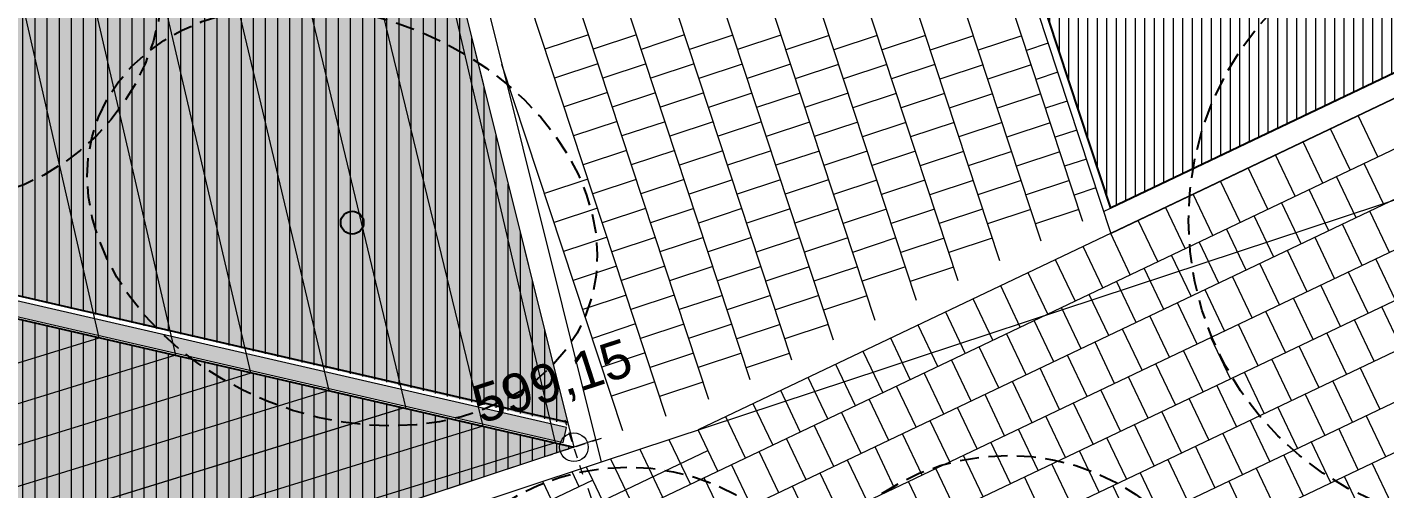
# Model space of a CAD drawing. Header units: metres. Extents: x 678805 to 1359287, y 2747329 to 5497370.
# Drawn here: x 679968.02 to 679985.86, y 2748688.2 to 2748694.26 of the extents above; entities that cross this region are included whole.
import ezdxf
from ezdxf.enums import TextEntityAlignment as Align

# ---------------------------------------------------------------- set-up
doc = ezdxf.new("R2010")
doc.units = ezdxf.units.M
doc.linetypes.add('XREF_MON_BUILDINGS$0$DASHEDX2', pattern=[1.5, 1, -0.5])
doc.linetypes.add('XREF_MON_SFT_TREES$0$HIDDEN', pattern=[0.375, 0.25, -0.125])
for name, color, linetype in [('00_XREF_MON_HSC_PAVEMENT', 7, 'Continuous'), ('00_XREF_TWQ_BUILDINGS', 7, 'Continuous'), ('00_XREF_TWQ_SFT_TREES', 7, 'Continuous'), ('XREF_MON_BUILDINGS$0$COTAUX', 7, 'Continuous'), ('XREF_MON_GENERAL_LAYOUT$0$02-L-Edge Line', 4, 'Continuous'), ('XREF_MON_GENERAL_LAYOUT$0$02-L-Edge Line Step -10cm', 6, 'Continuous'), ('XREF_MON_GENERAL_LAYOUT$0$02-L-Plan Change', 8, 'Continuous'), ('XREF_MON_SFT_TREES$0$SL_TREE_CANOPY', 251, 'XREF_MON_SFT_TREES$0$HIDDEN'), ('XREF_MON_SFT_TREES$0$SL_TREE_TRUNK', 251, 'Continuous')]:
    doc.layers.add(name, color=color, linetype=linetype)
for name, color, linetype, true_color in [('02-L-Waterfeatures 01', 7, 'Continuous', 0x4da6ff), ('XREF_MON_SFT_TREES$0$SL_TREE_ACACIA_ETBAICA', 7, 'Continuous', 0x405700), ('XREF_MON_SFT_TREES$0$SL_TREE_ACACIA_GERRARDII', 7, 'Continuous', 0x4c4c00), ('XREF_MON_SFT_TREES$0$SL_TREE_ALBIZIA_LEBBECK', 7, 'Continuous', 0xa3a300), ('XREF_MON_SFT_TREES$0$SL_TREE_PROSOPIS_CINERARIA', 7, 'Continuous', 0x5f7f00)]:
    doc.layers.add(name, color=color, linetype=linetype, true_color=true_color)
for name, color, linetype, lineweight in [('XREF_MON_BUILDINGS$0$02-L-02 Retaining walls_levels', 21, 'Continuous', 5), ('XREF_MON_GENERAL_LAYOUT$0$02-L-Level Curves 0.25-0.75m', 33, 'Continuous', 5), ('XREF_MON_GENERAL_LAYOUT$0$02-L-Level Curves 0.50m', 33, 'Continuous', 5), ('XREF_MON_GENERAL_LAYOUT$0$02-L-Level Curves 1m', 37, 'Continuous', 5), ('XREF_MON_GENERAL_LAYOUT$0$02-L-Material Change', 251, 'Continuous', 5), ('XREF_MON_HSC_FURNITURE$0$05-Railing', 8, 'Continuous', 13), ('XREF_MON_HSC_PAVEMENT$0$03-TR-Pavement_04_Dry Meadow_', 54, 'Continuous', 5)]:
    doc.layers.add(name, color=color, linetype=linetype, lineweight=lineweight)
for name, color, linetype, lineweight, true_color in [('XREF_MON_HSC_PAVEMENT$0$02-L-Joints-Paviment_07_Precast Concrete Blocks 60X40', 7, 'Continuous', 5, 0x999999), ('XREF_MON_HSC_PAVEMENT$0$03-TR-Pavement_02_Sealed Gravel', 7, 'Continuous', 5, 0x38321e), ('XREF_MON_HSC_PAVEMENT$0$03-TR-Pavement_04_Dry Meadow_2', 7, 'Continuous', 5, 0xe2c75d), ('XREF_MON_HSC_PAVEMENT$0$03-TR-Pavement_07_Precast Concrete Blocks 60X40', 7, 'Continuous', 5, 0x999999)]:
    doc.layers.add(name, color=color, linetype=linetype, lineweight=lineweight, true_color=true_color)
doc.layers.get('XREF_MON_SFT_TREES$0$SL_TREE_ACACIA_ETBAICA').off()
doc.layers.get('XREF_MON_SFT_TREES$0$SL_TREE_ACACIA_GERRARDII').off()
doc.layers.get('XREF_MON_SFT_TREES$0$SL_TREE_ALBIZIA_LEBBECK').off()
doc.layers.get('XREF_MON_SFT_TREES$0$SL_TREE_PROSOPIS_CINERARIA').off()
doc.styles.add('XREF_MON_BUILDINGS$0$E200', font='verdana.ttf', dxfattribs={"height": 0.4})
doc.styles.add('XREF_MON_BUILDINGS$0$Standard', font='arial.ttf')
doc.styles.add('XREF_MON_GENERAL_LAYOUT$0$Standard', font='arial.ttf')
doc.dimstyles.new('XREF_MON_BUILDINGS$0$E200', dxfattribs={"dimscale": 0.03, "dimtxt": 12, "dimasz": 1, "dimexe": 0.1, "dimexo": 1, "dimgap": 4, "dimtad": 1, "dimzin": 0, "dimdsep": 46, "dimtxsty": 'XREF_MON_BUILDINGS$0$E200', "dimblk1": 'XREF_MON_BUILDINGS$0$LINCOT200', "dimblk2": 'XREF_MON_BUILDINGS$0$LINCOT200', "dimsah": 1, "dimcen": 0.1, "dimdle": 0.1, "dimse1": 1, "dimse2": 1, "dimclrt": 256, "dimadec": 0, "dimazin": 0, "dimtfac": 0.015385, "dimtofl": 0, "dimtmove": 0, "dimatfit": 3, "dimldrblk": 'XREF_MON_BUILDINGS$0$LINCOT200', "dimfxl": 1, "dimtolj": 1, "dimtzin": 0, "dimarcsym": 0})

# ---------------------------------------------------------------- blocks, each defined once
blk = doc.blocks.new('XREF_MON_BUILDINGS$0$Cotes Altimetriques')
at = {"linetype": 'XREF_MON_BUILDINGS$0$DASHEDX2', "ltscale": 0.5}
for points in [[(0, -1.5), (0, 1.5)], [(1.5, 0), (-1.5, 0)]]:
    blk.add_lwpolyline(points, dxfattribs=at)
blk.add_circle((0, 0), 0.75)
at = {"ltscale": 0.3, "style": 'XREF_MON_BUILDINGS$0$Standard'}
blk.add_attdef('COTES', text='', height=2, dxfattribs=at).set_placement((0, 3.5), align=Align.MIDDLE)
blk = doc.blocks.new('XREF_MON_BUILDINGS$0$LINCOT200')
for p, q in [((0, -10), (0, 10)), ((0, 0), (10, 0))]:
    blk.add_line(p, q)
at = {"const_width": 1.88}
blk.add_lwpolyline([(3.54, -3.54), (-3.54, 3.54)], dxfattribs=at)
at = {"layer": 'XREF_MON_BUILDINGS$0$COTAUX'}
blk.add_line((0, 0), (-1.25, 0), dxfattribs=at)
blk = doc.blocks.new('*D202')
at = {"layer": 'DEFPOINTS', "color": 0, "transparency": 16777216}
for p in [(679975.206, 2748688.747), (679932.415, 2748674.619), (679932.836, 2748673.345)]:
    blk.add_point(p, dxfattribs=at)
at = {"layer": 'XREF_MON_BUILDINGS$0$02-L-02 Retaining walls_levels', "color": 0, "lineweight": -2, "transparency": 16777216}
blk.add_line((679975.598, 2748687.464), (679932.864, 2748673.354), dxfattribs=at)
at = {"layer": 'XREF_MON_BUILDINGS$0$02-L-02 Retaining walls_levels', "color": 0, "lineweight": -2, "transparency": 16777216, "xscale": 0.03, "yscale": 0.03, "zscale": 0.03}
for p, rotation in [((679975.627, 2748687.473), 18.27196678621808), ((679932.836, 2748673.345), 198.2719667862181)]:
    blk.add_blockref('XREF_MON_BUILDINGS$0$LINCOT200', p, dxfattribs=dict(at, rotation=rotation))
at = {"layer": 'XREF_MON_BUILDINGS$0$02-L-02 Retaining walls_levels', "transparency": 16777216, "insert": (679954.128, 2748680.721), "char_height": 0.4, "attachment_point": 5, "rotation": 18.272, "style": 'XREF_MON_BUILDINGS$0$E200'}
blk.add_mtext('\\A1;45.06', dxfattribs=at)
blk = doc.blocks.new('*D206')
at = {"layer": 'DEFPOINTS', "color": 0, "transparency": 16777216}
for p in [(679975.212, 2748688.749), (679975.485, 2748687.923), (679965.883, 2748685.668)]:
    blk.add_point(p, dxfattribs=at)
at = {"layer": 'XREF_MON_BUILDINGS$0$02-L-02 Retaining walls_levels', "color": 0, "lineweight": -2, "transparency": 16777216}
blk.add_line((679966.184, 2748684.851), (679975.456, 2748687.914), dxfattribs=at)
at = {"layer": 'XREF_MON_BUILDINGS$0$02-L-02 Retaining walls_levels', "color": 0, "lineweight": -2, "transparency": 16777216, "xscale": 0.03, "yscale": 0.03, "zscale": 0.03}
for p, rotation in [((679975.485, 2748687.923), 18.27886604969164), ((679966.156, 2748684.842), 198.2788660496916)]:
    blk.add_blockref('XREF_MON_BUILDINGS$0$LINCOT200', p, dxfattribs=dict(at, rotation=rotation))
at = {"layer": 'XREF_MON_BUILDINGS$0$02-L-02 Retaining walls_levels', "transparency": 16777216, "insert": (679970.717, 2748686.695), "char_height": 0.4, "attachment_point": 5, "rotation": 18.2789, "style": 'XREF_MON_BUILDINGS$0$E200'}
blk.add_mtext('\\A1;9.82', dxfattribs=at)
blk = doc.blocks.new('XREF_MON_SFT_TREES$0$Acacia etbaica')
h = blk.add_hatch()
h.set_pattern_fill('ANSI31', color=256, scale=0.1)
edge = h.paths.add_edge_path()
edge.add_arc((0, 0), 3, 0, 360)
at = {"layer": 'XREF_MON_SFT_TREES$0$SL_TREE_TRUNK'}
h = blk.add_hatch(color=256, dxfattribs=at)
h.dxf.hatch_style = 1
edge = h.paths.add_edge_path()
edge.add_arc((0, 0), 0.15, 286.4511, 569.1271)
edge.add_arc((0, 0), 0.15, 209.1271, 286.4511)
at = {"layer": 'XREF_MON_SFT_TREES$0$SL_TREE_CANOPY'}
blk.add_circle((0, 0), 3, dxfattribs=at)
at = {"layer": 'XREF_MON_SFT_TREES$0$SL_TREE_TRUNK'}
blk.add_circle((0, 0), 0.15, dxfattribs=at)
blk.add_circle((0, 0), 0.15, dxfattribs=at)
blk = doc.blocks.new('XREF_MON_SFT_TREES$0$Acacia_gerrardii_1')
h = blk.add_hatch()
h.set_pattern_fill('ANSI31', color=256, scale=0.1, style=0)
edge = h.paths.add_edge_path()
edge.add_ellipse((0, 0), major_axis=(-2.995, -1.722), ratio=0.760082, start_angle=0, end_angle=360)
at = {"layer": 'XREF_MON_SFT_TREES$0$SL_TREE_TRUNK'}
h = blk.add_hatch(color=256, dxfattribs=at)
h.dxf.hatch_style = 1
edge = h.paths.add_edge_path()
edge.add_arc((0, 0), 0.15, -7.3549, 352.6451)
at = {"layer": 'XREF_MON_SFT_TREES$0$SL_TREE_CANOPY'}
blk.add_ellipse((0, 0), major_axis=(-2.995, -1.722), ratio=0.760082, dxfattribs=at)
at = {"layer": 'XREF_MON_SFT_TREES$0$SL_TREE_TRUNK'}
blk.add_circle((0, 0), 0.15, dxfattribs=at)
blk.add_circle((0, 0), 0.15, dxfattribs=at)
blk = doc.blocks.new('XREF_MON_SFT_TREES$0$Prosopis_cineraria')
h = blk.add_hatch()
h.set_pattern_fill('ANSI31', color=256, scale=0.1)
edge = h.paths.add_edge_path()
edge.add_arc((0, 0), 4, 0, 360)
at = {"layer": 'XREF_MON_SFT_TREES$0$SL_TREE_TRUNK'}
h = blk.add_hatch(color=256, dxfattribs=at)
h.dxf.hatch_style = 1
edge = h.paths.add_edge_path()
edge.add_arc((0, 0), 0.25, 0, 360)
at = {"layer": 'XREF_MON_SFT_TREES$0$SL_TREE_CANOPY', "linetype": 'XREF_MON_SFT_TREES$0$HIDDEN'}
blk.add_circle((0, 0), 4, dxfattribs=at)
at = {"layer": 'XREF_MON_SFT_TREES$0$SL_TREE_TRUNK'}
blk.add_circle((0, 0), 0.25, dxfattribs=at)
blk = doc.blocks.new('XREF_MON_SFT_TREES$0$Acacia_gerrardii')
h = blk.add_hatch()
h.set_pattern_fill('ANSI31', color=256, scale=0.1, style=0)
edge = h.paths.add_edge_path()
edge.add_ellipse((-0.079, 0.137), major_axis=(-2.334, 2.546), ratio=0.760082, start_angle=0, end_angle=360)
at = {"layer": 'XREF_MON_SFT_TREES$0$SL_TREE_TRUNK'}
h = blk.add_hatch(color=256, dxfattribs=at)
h.dxf.hatch_style = 1
edge = h.paths.add_edge_path()
edge.add_arc((0, 0), 0.15, -7.3549, 352.6451)
at = {"layer": 'XREF_MON_SFT_TREES$0$SL_TREE_CANOPY'}
blk.add_ellipse((-0.079, 0.137), major_axis=(-2.334, 2.546), ratio=0.760082, dxfattribs=at)
at = {"layer": 'XREF_MON_SFT_TREES$0$SL_TREE_TRUNK'}
blk.add_circle((0, 0), 0.15, dxfattribs=at)
blk.add_circle((0, 0), 0.15, dxfattribs=at)
blk = doc.blocks.new('XREF_MON_SFT_TREES$0$Albizia_lebbeck')
h = blk.add_hatch()
h.set_pattern_fill('ANSI31', color=256, scale=0.1)
edge = h.paths.add_edge_path()
edge.add_arc((0, 0), 5, -25.4481, 334.5519)
at = {"layer": 'XREF_MON_SFT_TREES$0$SL_TREE_TRUNK'}
h = blk.add_hatch(color=256, dxfattribs=at)
h.dxf.hatch_style = 1
edge = h.paths.add_edge_path()
edge.add_arc((0, 0), 0.25, 0, 360)
at = {"layer": 'XREF_MON_SFT_TREES$0$SL_TREE_CANOPY', "linetype": 'XREF_MON_SFT_TREES$0$HIDDEN'}
blk.add_circle((0, 0), 5, dxfattribs=at)
at = {"layer": 'XREF_MON_SFT_TREES$0$SL_TREE_TRUNK'}
blk.add_circle((0, 0), 0.25, dxfattribs=at)
blk = doc.blocks.new('XREF_MON_SFT_TREES')
at = {"layer": 'XREF_MON_SFT_TREES$0$SL_TREE_ACACIA_ETBAICA', "rotation": 25.44812939262281}
for p in [(679966.812, 2748694.957), (679980.909, 2748685.641), (679975.909, 2748685.487)]:
    blk.add_blockref('XREF_MON_SFT_TREES$0$Acacia etbaica', p, dxfattribs=at)
at = {"layer": 'XREF_MON_SFT_TREES$0$SL_TREE_ACACIA_GERRARDII', "rotation": 25.44812939262281}
for name, p in [('XREF_MON_SFT_TREES$0$Acacia_gerrardii', (679972.293, 2748691.695)), ('XREF_MON_SFT_TREES$0$Acacia_gerrardii_1', (679971.11, 2748683.894))]:
    blk.add_blockref(name, p, dxfattribs=at)
at = {"layer": 'XREF_MON_SFT_TREES$0$SL_TREE_ALBIZIA_LEBBECK', "rotation": 25.44812939262281}
blk.add_blockref('XREF_MON_SFT_TREES$0$Albizia_lebbeck', (679985.847, 2748700.747), dxfattribs=at)
at = {"layer": 'XREF_MON_SFT_TREES$0$SL_TREE_PROSOPIS_CINERARIA', "rotation": 25.44812939262281}
blk.add_blockref('XREF_MON_SFT_TREES$0$Prosopis_cineraria', (679987.28, 2748691.725), dxfattribs=at)
blk = doc.blocks.new('XREF_MON_HSC_PAVEMENT')
at = {"layer": 'XREF_MON_HSC_PAVEMENT$0$03-TR-Pavement_02_Sealed Gravel', "linetype": 'Continuous'}
h = blk.add_hatch(dxfattribs=at)
h.set_pattern_fill('ANSI31', color=256, scale=0.0393, angle=45)
h.set_pattern_definition([(90, (652974.11672, 2717198.73223), (-0.1247775, 0), [])])
h.paths.add_polyline_path([(679968.866, 2748742.603), (679983.868, 2748747.571), (679993.107, 2748719.677), (679978.111, 2748714.692)], flags=16)
h.paths.add_polyline_path([(679998.133, 2748710.307), (680003.902, 2748713.034), (680005.419, 2748708.439), (680000.185, 2748705.967)], flags=16)
h.paths.add_polyline_path([(679963.902, 2748747.461), (679988.621, 2748759.303), (680006.998, 2748703.659), (679982.255, 2748691.885)])
at = {"layer": 'XREF_MON_HSC_PAVEMENT$0$03-TR-Pavement_04_Dry Meadow_', "linetype": 'Continuous'}
h = blk.add_hatch(dxfattribs=at)
h.set_pattern_fill('ANSI31', color=256, scale=0.0502, angle=45)
h.paths.add_polyline_path([(679956.694, 2748713.49), (679968.087, 2748717.252), (679975.132, 2748689.046), (679963.901, 2748691.661)])
h = blk.add_hatch(dxfattribs=at)
h.set_pattern_fill('ANSI31', color=256, scale=0.0502, angle=45)
h.paths.add_polyline_path([(679964.011, 2748691.328), (679975.206, 2748688.747), (679932.702, 2748674.71), (679930.503, 2748678.264)])
at = {"layer": 'XREF_MON_HSC_PAVEMENT$0$03-TR-Pavement_04_Dry Meadow_2', "ltscale": 2, "transparency": 33554687}
h = blk.add_hatch(dxfattribs=at)
h.set_pattern_fill('AR-CONC', color=256, scale=0.0067, angle=290)
h.paths.add_polyline_path([(679956.694, 2748713.49), (679968.087, 2748717.252), (679975.132, 2748689.046), (679963.901, 2748691.661)])
h = blk.add_hatch(dxfattribs=at)
h.set_pattern_fill('AR-CONC', color=256, scale=0.0067, angle=290)
h.paths.add_polyline_path([(679964.011, 2748691.328), (679975.206, 2748688.747), (679932.702, 2748674.71), (679930.503, 2748678.264)])
at = {"layer": 'XREF_MON_HSC_PAVEMENT$0$02-L-Joints-Paviment_07_Precast Concrete Blocks 60X40'}
for p, q in [((679976.968, 2748688.704), (679975.584, 2748688.045)), ((679976.374, 2748688.089), (679976.074, 2748688.719)), ((679976.736, 2748688.261), (679976.457, 2748688.846)), ((679976.013, 2748687.917), (679975.692, 2748688.593)), ((679975.274, 2748688.23), (679975.182, 2748688.424)), ((679975.455, 2748688.316), (679975.373, 2748688.488)), ((679974.913, 2748688.058), (679974.799, 2748688.298))]:
    blk.add_line(p, q, dxfattribs=at)
for points in [[(679975.396, 2748694.161), (679974.826, 2748693.973)], [(679976.028, 2748694.159), (679975.458, 2748693.971)], [(679976.66, 2748694.158), (679976.091, 2748693.969)], [(679977.293, 2748694.156), (679976.723, 2748693.968)], [(679977.925, 2748694.154), (679977.356, 2748693.966)], [(679978.558, 2748694.152), (679977.988, 2748693.964)], [(679979.19, 2748694.151), (679978.621, 2748693.962)], [(679979.823, 2748694.149), (679979.253, 2748693.961)], [(679980.455, 2748694.147), (679979.885, 2748693.959)], [(679981.088, 2748694.145), (679980.518, 2748693.957)], [(679981.436, 2748694.05), (679981.15, 2748693.955)], [(679975.521, 2748693.781), (679974.951, 2748693.593)], [(679976.153, 2748693.78), (679975.584, 2748693.591)], [(679976.786, 2748693.778), (679976.216, 2748693.59)], [(679977.418, 2748693.776), (679976.849, 2748693.588)], [(679978.051, 2748693.774), (679977.481, 2748693.586)], [(679978.683, 2748693.772), (679978.114, 2748693.584)], [(679979.316, 2748693.771), (679978.746, 2748693.583)], [(679979.948, 2748693.769), (679979.378, 2748693.581)], [(679980.581, 2748693.767), (679980.011, 2748693.579)], [(679981.213, 2748693.765), (679980.643, 2748693.577)], [(679981.561, 2748693.67), (679981.276, 2748693.575)], [(679975.646, 2748693.401), (679975.077, 2748693.213)], [(679976.279, 2748693.4), (679975.709, 2748693.212)], [(679976.911, 2748693.398), (679976.342, 2748693.21)], [(679977.544, 2748693.396), (679976.974, 2748693.208)], [(679978.176, 2748693.394), (679977.606, 2748693.206)], [(679978.809, 2748693.393), (679978.239, 2748693.205)], [(679979.441, 2748693.391), (679978.871, 2748693.203)], [(679980.074, 2748693.389), (679979.504, 2748693.201)], [(679980.706, 2748693.387), (679980.136, 2748693.199)], [(679981.338, 2748693.386), (679980.769, 2748693.197)], [(679981.687, 2748693.29), (679981.401, 2748693.196)], [(679975.772, 2748693.022), (679975.202, 2748692.834)], [(679976.404, 2748693.02), (679975.835, 2748692.832)], [(679977.037, 2748693.018), (679976.467, 2748692.83)], [(679977.669, 2748693.016), (679977.099, 2748692.828)], [(679978.302, 2748693.015), (679977.732, 2748692.826)], [(679978.934, 2748693.013), (679978.364, 2748692.825)], [(679979.567, 2748693.011), (679978.997, 2748692.823)], [(679980.199, 2748693.009), (679979.629, 2748692.821)], [(679980.831, 2748693.008), (679980.262, 2748692.819)], [(679981.464, 2748693.006), (679980.894, 2748692.818)], [(679985.765, 2748692.558), (679985.507, 2748693.1)], [(679981.812, 2748692.91), (679981.527, 2748692.816)], [(679985.404, 2748692.386), (679985.146, 2748692.928)], [(679975.897, 2748692.642), (679975.328, 2748692.454)], [(679976.53, 2748692.64), (679975.96, 2748692.452)], [(679977.162, 2748692.638), (679976.592, 2748692.45)], [(679977.795, 2748692.637), (679977.225, 2748692.448)], [(679978.427, 2748692.635), (679977.857, 2748692.447)], [(679979.06, 2748692.633), (679978.49, 2748692.445)], [(679979.692, 2748692.631), (679979.122, 2748692.443)], [(679980.324, 2748692.629), (679979.755, 2748692.441)], [(679980.957, 2748692.628), (679980.387, 2748692.44)], [(679981.589, 2748692.626), (679981.02, 2748692.438)], [(679985.043, 2748692.214), (679984.785, 2748692.756)], [(679981.938, 2748692.53), (679981.652, 2748692.436)], [(679984.682, 2748692.042), (679984.424, 2748692.584)], [(679985.843, 2748691.931), (679985.585, 2748692.473)], [(679975.39, 2748692.264), (679974.82, 2748692.076)], [(679976.023, 2748692.262), (679975.453, 2748692.074)], [(679976.655, 2748692.26), (679976.085, 2748692.072)], [(679977.288, 2748692.258), (679976.718, 2748692.07)], [(679977.92, 2748692.257), (679977.35, 2748692.069)], [(679978.552, 2748692.255), (679977.983, 2748692.067)], [(679979.185, 2748692.253), (679978.615, 2748692.065)], [(679979.817, 2748692.251), (679979.248, 2748692.063)], [(679984.32, 2748691.871), (679984.063, 2748692.412)], [(679985.482, 2748691.759), (679985.224, 2748692.301)], [(679980.45, 2748692.25), (679979.88, 2748692.061)], [(679981.082, 2748692.248), (679980.513, 2748692.06)], [(679981.715, 2748692.246), (679981.145, 2748692.058)], [(679982.063, 2748692.15), (679981.778, 2748692.056)], [(679983.959, 2748691.699), (679983.701, 2748692.241)], [(679985.121, 2748691.588), (679984.863, 2748692.129)], [(679983.237, 2748691.355), (679982.979, 2748691.897)], [(679983.598, 2748691.527), (679983.34, 2748692.069)], [(679984.759, 2748691.416), (679984.501, 2748691.958)], [(679975.516, 2748691.884), (679974.946, 2748691.696)], [(679976.148, 2748691.882), (679975.578, 2748691.694)], [(679976.781, 2748691.88), (679976.211, 2748691.692)], [(679977.413, 2748691.879), (679976.843, 2748691.69)], [(679978.045, 2748691.877), (679977.476, 2748691.689)], [(679978.678, 2748691.875), (679978.108, 2748691.687)], [(679979.31, 2748691.873), (679978.741, 2748691.685)], [(679979.943, 2748691.872), (679979.373, 2748691.683)], [(679980.575, 2748691.87), (679980.006, 2748691.682)], [(679981.208, 2748691.868), (679980.638, 2748691.68)], [(679981.84, 2748691.866), (679981.271, 2748691.678)], [(679982.876, 2748691.183), (679982.618, 2748691.725)], [(679984.398, 2748691.244), (679984.14, 2748691.786)], [(679985.921, 2748691.304), (679985.663, 2748691.846)], [(679982.515, 2748691.011), (679982.257, 2748691.553)], [(679984.037, 2748691.072), (679983.779, 2748691.614)], [(679985.56, 2748691.132), (679985.302, 2748691.674)], [(679975.641, 2748691.504), (679975.071, 2748691.316)], [(679976.274, 2748691.502), (679975.704, 2748691.314)], [(679976.906, 2748691.501), (679976.336, 2748691.312)], [(679977.538, 2748691.499), (679976.969, 2748691.311)], [(679978.171, 2748691.497), (679977.601, 2748691.309)], [(679978.803, 2748691.495), (679978.234, 2748691.307)], [(679979.436, 2748691.494), (679978.866, 2748691.305)], [(679980.068, 2748691.492), (679979.499, 2748691.304)], [(679980.701, 2748691.49), (679980.131, 2748691.302)], [(679982.153, 2748690.839), (679981.895, 2748691.381)], [(679983.676, 2748690.9), (679983.418, 2748691.442)], [(679985.198, 2748690.96), (679984.941, 2748691.502)], [(679981.792, 2748690.667), (679981.534, 2748691.209)], [(679983.315, 2748690.728), (679983.057, 2748691.27)], [(679984.837, 2748690.788), (679984.579, 2748691.33)], [(679985.999, 2748690.677), (679985.741, 2748691.218)], [(679975.766, 2748691.124), (679975.197, 2748690.936)], [(679976.399, 2748691.123), (679975.829, 2748690.934)], [(679977.031, 2748691.121), (679976.462, 2748690.933)], [(679977.664, 2748691.119), (679977.094, 2748690.931)], [(679978.296, 2748691.117), (679977.727, 2748690.929)], [(679978.929, 2748691.115), (679978.359, 2748690.927)], [(679979.561, 2748691.114), (679978.992, 2748690.926)], [(679980.194, 2748691.112), (679979.624, 2748690.924)], [(679981.431, 2748690.495), (679981.173, 2748691.037)], [(679982.953, 2748690.556), (679982.696, 2748691.098)], [(679984.476, 2748690.617), (679984.218, 2748691.159)], [(679985.638, 2748690.505), (679985.38, 2748691.047)], [(679981.07, 2748690.324), (679980.812, 2748690.866)], [(679982.592, 2748690.384), (679982.334, 2748690.926)], [(679984.115, 2748690.445), (679983.857, 2748690.987)], [(679985.276, 2748690.333), (679985.019, 2748690.875)], [(679975.892, 2748690.744), (679975.322, 2748690.556)], [(679976.524, 2748690.743), (679975.955, 2748690.555)], [(679977.157, 2748690.741), (679976.587, 2748690.553)], [(679977.789, 2748690.739), (679977.22, 2748690.551)], [(679978.422, 2748690.737), (679977.852, 2748690.549)], [(679979.054, 2748690.736), (679978.485, 2748690.547)], [(679980.709, 2748690.152), (679980.451, 2748690.694)], [(679982.231, 2748690.213), (679981.973, 2748690.754)], [(679983.754, 2748690.273), (679983.496, 2748690.815)], [(679984.915, 2748690.161), (679984.657, 2748690.703)], [(679980.347, 2748689.98), (679980.09, 2748690.522)], [(679981.87, 2748690.041), (679981.612, 2748690.583)], [(679983.031, 2748689.929), (679982.773, 2748690.471)], [(679983.392, 2748690.101), (679983.135, 2748690.643)], [(679984.554, 2748689.989), (679984.296, 2748690.531)], [(679986.077, 2748690.049), (679985.819, 2748690.591)], [(679976.017, 2748690.365), (679975.448, 2748690.176)], [(679976.65, 2748690.363), (679976.08, 2748690.175)], [(679977.282, 2748690.361), (679976.713, 2748690.173)], [(679977.915, 2748690.359), (679977.345, 2748690.171)], [(679978.547, 2748690.358), (679977.978, 2748690.169)], [(679979.986, 2748689.808), (679979.728, 2748690.35)], [(679981.509, 2748689.869), (679981.251, 2748690.411)], [(679982.67, 2748689.757), (679982.412, 2748690.299)], [(679984.193, 2748689.817), (679983.935, 2748690.359)], [(679985.716, 2748689.877), (679985.458, 2748690.419)], [(679979.625, 2748689.636), (679979.367, 2748690.178)], [(679981.147, 2748689.697), (679980.89, 2748690.239)], [(679982.309, 2748689.585), (679982.051, 2748690.127)], [(679983.832, 2748689.645), (679983.574, 2748690.187)], [(679985.354, 2748689.706), (679985.096, 2748690.248)], [(679976.143, 2748689.985), (679975.573, 2748689.797)], [(679976.775, 2748689.983), (679976.206, 2748689.795)], [(679977.408, 2748689.981), (679976.838, 2748689.793)], [(679977.471, 2748689.792), (679978.04, 2748689.98)], [(679979.264, 2748689.464), (679979.006, 2748690.006)], [(679980.786, 2748689.525), (679980.528, 2748690.067)], [(679981.948, 2748689.414), (679981.69, 2748689.955)], [(679983.471, 2748689.473), (679983.213, 2748690.015)], [(679984.993, 2748689.534), (679984.735, 2748690.076)], [(679978.903, 2748689.292), (679978.645, 2748689.834)], [(679980.425, 2748689.353), (679980.167, 2748689.895)], [(679981.586, 2748689.242), (679981.329, 2748689.784)], [(679983.109, 2748689.302), (679982.851, 2748689.843)], [(679984.632, 2748689.362), (679984.374, 2748689.904)], [(679985.794, 2748689.25), (679985.536, 2748689.792)], [(679976.268, 2748689.605), (679975.698, 2748689.417)], [(679976.901, 2748689.603), (679976.331, 2748689.415)], [(679978.541, 2748689.12), (679978.284, 2748689.662)], [(679980.064, 2748689.181), (679979.806, 2748689.723)], [(679981.225, 2748689.07), (679980.967, 2748689.612)], [(679982.748, 2748689.13), (679982.49, 2748689.672)], [(679984.271, 2748689.19), (679984.013, 2748689.732)], [(679985.432, 2748689.078), (679985.175, 2748689.62)], [(679978.18, 2748688.949), (679977.922, 2748689.49)], [(679979.703, 2748689.009), (679979.445, 2748689.551)], [(679980.864, 2748688.898), (679980.606, 2748689.44)], [(679982.387, 2748688.958), (679982.129, 2748689.5)], [(679983.91, 2748689.018), (679983.652, 2748689.56)], [(679985.071, 2748688.906), (679984.813, 2748689.448)], [(679977.819, 2748688.777), (679977.561, 2748689.319)], [(679979.341, 2748688.838), (679979.084, 2748689.38)], [(679980.503, 2748688.726), (679980.245, 2748689.268)], [(679982.026, 2748688.786), (679981.768, 2748689.328)], [(679983.548, 2748688.846), (679983.29, 2748689.388)], [(679984.71, 2748688.734), (679984.452, 2748689.276)], [(679977.458, 2748688.605), (679977.2, 2748689.147)], [(679978.98, 2748688.666), (679978.722, 2748689.208)], [(679980.142, 2748688.554), (679979.884, 2748689.096)], [(679981.665, 2748688.614), (679981.407, 2748689.156)], [(679982.826, 2748688.503), (679982.568, 2748689.044)], [(679983.187, 2748688.674), (679982.929, 2748689.216)], [(679984.349, 2748688.562), (679984.091, 2748689.104)], [(679985.871, 2748688.623), (679985.614, 2748689.165)], [(679977.097, 2748688.433), (679976.839, 2748688.975)], [(679978.258, 2748688.322), (679978, 2748688.864)], [(679978.619, 2748688.494), (679978.361, 2748689.036)], [(679979.781, 2748688.382), (679979.523, 2748688.924)], [(679981.303, 2748688.442), (679981.045, 2748688.984)], [(679982.465, 2748688.331), (679982.207, 2748688.873)], [(679983.988, 2748688.391), (679983.73, 2748688.932)], [(679985.51, 2748688.451), (679985.252, 2748688.993)], [(679977.897, 2748688.15), (679977.639, 2748688.692)], [(679979.419, 2748688.21), (679979.161, 2748688.752)], [(679980.942, 2748688.27), (679980.684, 2748688.812)], [(679982.104, 2748688.159), (679981.846, 2748688.701)], [(679983.626, 2748688.219), (679983.369, 2748688.761)], [(679985.149, 2748688.279), (679984.891, 2748688.821)], [(679977.535, 2748687.978), (679977.278, 2748688.52)], [(679979.058, 2748688.039), (679978.8, 2748688.58)], [(679980.581, 2748688.098), (679980.323, 2748688.64)], [(679981.742, 2748687.987), (679981.485, 2748688.529)], [(679983.265, 2748688.047), (679983.007, 2748688.589)], [(679984.788, 2748688.107), (679984.53, 2748688.649)], [(679985.95, 2748687.995), (679985.692, 2748688.537)], [(679977.174, 2748687.806), (679976.916, 2748688.348)], [(679978.697, 2748687.867), (679978.439, 2748688.409)], [(679980.22, 2748687.927), (679979.962, 2748688.469)], [(679981.381, 2748687.815), (679981.123, 2748688.357)], [(679982.904, 2748687.875), (679982.646, 2748688.417)], [(679984.427, 2748687.935), (679984.169, 2748688.477)], [(679985.588, 2748687.823), (679985.33, 2748688.365)], [(679975.712, 2748687.774), (679975.455, 2748688.316)], [(679978.336, 2748687.695), (679978.078, 2748688.237)], [(679979.859, 2748687.755), (679979.601, 2748688.297)], [(679982.543, 2748687.703), (679982.285, 2748688.245)], [(679984.065, 2748687.763), (679983.808, 2748688.305)]]:
    blk.add_lwpolyline(points, dxfattribs=at)
at = {"layer": 'XREF_MON_HSC_PAVEMENT$0$03-TR-Pavement_07_Precast Concrete Blocks 60X40'}
for points in [[(679981.891, 2748691.711), (679963.455, 2748747.539)], [(679981.345, 2748691.452), (679962.91, 2748747.276)], [(679980.799, 2748691.192), (679962.364, 2748747.015)], [(679980.253, 2748690.932), (679961.819, 2748746.754)], [(679979.707, 2748690.672), (679966.009, 2748732.152)], [(679979.161, 2748690.412), (679965.439, 2748731.964)], [(679978.615, 2748690.152), (679969.51, 2748717.723)], [(679978.069, 2748689.892), (679968.941, 2748717.534)], [(679977.523, 2748689.632), (679968.378, 2748717.326)], [(680020.543, 2748709.772), (679976.839, 2748688.975)], [(679976.977, 2748689.373), (679970.339, 2748709.474)], [(680020.801, 2748709.23), (679963.793, 2748682.102)], [(680021.835, 2748707.064), (679976.924, 2748685.693)], [(680022.109, 2748706.531), (679937.293, 2748666.17)], [(679976.419, 2748689.149), (679972.3, 2748701.623)], [(679975.849, 2748688.961), (679974.261, 2748693.771)], [(679994.902, 2748692.919), (679981.717, 2748686.645)], [(679986.204, 2748692.102), (679936.022, 2748668.223)], [(679986.461, 2748691.56), (679971.894, 2748684.628)], [(679986.719, 2748691.019), (679976.666, 2748686.235)], [(679975.455, 2748688.316), (679963.535, 2748682.644)]]:
    blk.add_lwpolyline(points, dxfattribs=at)
blk = doc.blocks.new('XREF_MON_HSC_FURNITURE')
at = {"layer": 'XREF_MON_HSC_FURNITURE$0$05-Railing', "true_color": 0xfcfcfc}
h = blk.add_hatch(color=7, dxfattribs=at)
h.dxf.hatch_style = 1
h.paths.add_polyline_path([(679975.063, 2748688.81), (679975.108, 2748689.005), (679963.971, 2748691.572), (679963.957, 2748691.37)])
at = {"layer": 'XREF_MON_HSC_FURNITURE$0$05-Railing'}
blk.add_lwpolyline([(679975.063, 2748688.81), (679975.108, 2748689.005), (679963.971, 2748691.572), (679963.957, 2748691.37)], close=True, dxfattribs=at)
blk = doc.blocks.new('XREF_MON_GENERAL_LAYOUT')
at = {"layer": 'XREF_MON_GENERAL_LAYOUT$0$02-L-Edge Line', "ltscale": 0.3}
blk.add_line((679964.011, 2748691.328), (679975.206, 2748688.748), dxfattribs=at)
at = {"layer": 'XREF_MON_GENERAL_LAYOUT$0$02-L-Edge Line Step -10cm'}
for p, q in [((680006.998, 2748703.659), (679982.255, 2748691.885)), ((679963.901, 2748691.661), (679975.124, 2748689.075))]:
    blk.add_line(p, q, dxfattribs=at)
blk.add_lwpolyline([(679963.902, 2748747.461), (679982.255, 2748691.885)], dxfattribs=at)
at = {"layer": 'XREF_MON_GENERAL_LAYOUT$0$02-L-Level Curves 0.25-0.75m', "ltscale": 0.3}
for points in [[(679963.404, 2748739.085), (679965.406, 2748733.021), (679964.33, 2748732.455), (679967.737, 2748722.138), (679966.66, 2748721.571), (679968.087, 2748717.252), (679967.216, 2748716.965), (679974.009, 2748689.024), (679931.58, 2748675.968), (679927.92, 2748681.879), (679917.883, 2748678.566), (679916.733, 2748679.435), (679919.099, 2748672.274), (679898.295, 2748665.707), (679848.514, 2748694.261)], [(679946.413, 2748755.011), (679945.128, 2748754.052), (679956.448, 2748743.89), (679961.322, 2748745.388), (679962.821, 2748740.851), (679961.744, 2748740.284), (679965.151, 2748729.967), (679964.074, 2748729.401), (679967.482, 2748719.084), (679966.405, 2748718.518), (679966.947, 2748716.876), (679966.397, 2748716.694), (679972.998, 2748689.257)], [(679972.959, 2748689.261), (679931.303, 2748676.415), (679926.636, 2748683.953), (679919.462, 2748681.585), (679918.317, 2748682.456), (679915.987, 2748681.687), (679918.934, 2748672.759), (679904.882, 2748668.275), (679853.82, 2748697.564)], [(680015.471, 2748721.086), (679971.672, 2748702.898), (679974.961, 2748688.805)], [(679970.962, 2748689.726), (679964.783, 2748716.161)], [(679968.969, 2748690.185), (679963.137, 2748715.618)], [(679931.23, 2748678.547), (679968.969, 2748690.185)], [(679930.743, 2748677.32), (679970.968, 2748689.725)], [(679931.303, 2748676.415), (679972.967, 2748689.264)], [(679974.961, 2748688.805), (679974.961, 2748688.804), (679931.864, 2748675.509), (679929.846, 2748678.768), (679925.192, 2748677.232), (679924.047, 2748678.103), (679917.847, 2748676.056), (679919.262, 2748671.788), (679889.359, 2748662.176)]]:
    blk.add_lwpolyline(points, dxfattribs=at)
at = {"layer": 'XREF_MON_GENERAL_LAYOUT$0$02-L-Level Curves 0.50m', "ltscale": 0.3}
blk.add_lwpolyline([(679943.899, 2748754.642), (679943.229, 2748754.544), (679929.739, 2748744.471), (679937.093, 2748734.619), (679958.876, 2748741.313), (679962.055, 2748731.69), (679960.978, 2748731.124), (679964.247, 2748721.226), (679963.17, 2748720.66), (679964.668, 2748716.124), (679963.95, 2748715.886), (679969.974, 2748689.954), (679930.463, 2748677.772)], dxfattribs=at)
at = {"layer": 'XREF_MON_GENERAL_LAYOUT$0$02-L-Level Curves 1m', "ltscale": 0.3}
for points in [[(679971.988, 2748689.49), (679931.023, 2748676.868), (679925.352, 2748686.027), (679921.04, 2748684.604), (679919.891, 2748685.478), (679915.246, 2748683.94), (679918.778, 2748673.247), (679911.469, 2748670.843), (679853.476, 2748704.108), (679850.811, 2748708.39), (679849.693, 2748707.82), (679846.94, 2748712.255), (679845.819, 2748711.683), (679843.059, 2748716.116), (679841.943, 2748715.547), (679839.179, 2748719.978), (679838.062, 2748719.408), (679835.303, 2748723.842), (679834.186, 2748723.272), (679832.848, 2748725.43), (679824.922, 2748720.487), (679815.782, 2748725.73), (679851.599, 2748752.288)], [(679960.507, 2748744.03), (679962.565, 2748737.797), (679961.489, 2748737.231), (679964.896, 2748726.914), (679963.819, 2748726.348), (679966.947, 2748716.876), (679965.58, 2748716.425), (679971.988, 2748689.49)]]:
    blk.add_lwpolyline(points, dxfattribs=at)
at = {"layer": 'XREF_MON_GENERAL_LAYOUT$0$02-L-Material Change', "lineweight": 0, "ltscale": 0.2}
for p, q in [((679975.492, 2748688.843), (679859.008, 2748650.374)), ((679975.566, 2748688.551), (679859.174, 2748650.113))]:
    blk.add_line(p, q, dxfattribs=at)
at = {"layer": 'XREF_MON_GENERAL_LAYOUT$0$02-L-Material Change', "ltscale": 0.3}
blk.add_lwpolyline([(679963.716, 2748747.705), (679982.259, 2748691.554), (680007.184, 2748703.415), (679988.617, 2748759.633)], close=True, dxfattribs=at)
at = {"layer": 'XREF_MON_GENERAL_LAYOUT$0$02-L-Material Change'}
for points in [[(679968.081, 2748717.274), (679975.206, 2748688.748)], [(679968.372, 2748717.347), (679975.564, 2748688.551)]]:
    blk.add_lwpolyline(points, dxfattribs=at)
at = {"layer": 'XREF_MON_GENERAL_LAYOUT$0$02-L-Material Change', "ltscale": 0.3}
blk.add_lwpolyline([(679982.164, 2748691.841), (679982.255, 2748691.885)], dxfattribs=at)
at = {"layer": 'XREF_MON_GENERAL_LAYOUT$0$02-L-Plan Change', "lineweight": 0, "ltscale": 0.2}
blk.add_line((680023.169, 2748704.272), (679975.566, 2748688.551), dxfattribs=at)
for points in [[(679968.087, 2748717.252), (679975.206, 2748688.747)], [(679975.206, 2748688.747), (679932.415, 2748674.619)]]:
    blk.add_lwpolyline(points, dxfattribs=at)
at = {"style": 'XREF_MON_GENERAL_LAYOUT$0$Standard'}
for tag, rotation, p in [('604,00', 330.2643, (679905.77, 2748776.558)), ('603,00', 330.2643, (679901.861, 2748753.477)), ('600,00', 133.826, (679944.597, 2748745.153)), ('602,00', 330.2643, (679883.319, 2748738.727)), ('601,00', 117.8906, (679920.972, 2748732.87)), ('601,00', 330.2643, (679864.777, 2748723.976)), ('600,00', 40.8833, (679777.405, 2748705.444, 1.17)), ('602,00', 330.2643, (679941.275, 2748705.483)), ('601,00', 40.8833, (679701.798, 2748703.889, 1.17)), ('598,00', 62.091, (679810.267, 2748702.619)), ('600,00', 330.2643, (679877.781, 2748691.131)), ('600,00', 19.5511, (679920.444, 2748685.496)), ('601,00', 330.2643, (679934.813, 2748683.804)), ('599,00', 330.2643, (679854.567, 2748679.061)), ('600,00', 88.3928, (679743.913, 2748675.572)), ('599,00', 20.6086, (679924.26, 2748675.216)), ('601,00', 88.3928, (679728.035, 2748671.318, -2)), ('602,00', 88.3928, (679711.826, 2748665.966, -1)), ('603,00', 88.3928, (679695.615, 2748660.611)), ('599,00', 40.8833, (679788.807, 2748655.829, 1.17)), ('601,00', 40.8833, (679627.612, 2748644.603, 1.17)), ('603,00', 41.7058, (679702.499, 2748628.484, 1.17)), ('600,00', 40.8833, (679645.925, 2748597.926, 1.17)), ('599,00', 34.2277, (679673.574, 2748555.136, 5.34))]:
    blk.add_attdef(tag, text='', height=1, rotation=rotation, dxfattribs=at).set_placement(p, align=Align.MIDDLE)
at = {"ltscale": 0.3, "style": 'XREF_MON_GENERAL_LAYOUT$0$Standard'}
for tag, rotation, p in [('603,50', 330.2643, (679911.501, 2748760.57)), ('602,50', 330.2643, (679892.865, 2748745.846)), ('600,50', 133.826, (679933.048, 2748738.729)), ('601,50', 330.2643, (679873.581, 2748731.671)), ('601,50', 101.2857, (679909.522, 2748726.945)), ('602,50', 330.2643, (679948.625, 2748713.86)), ('600,50', 39.606, (679743.243, 2748706.971)), ('600,50', 330.2643, (679880.266, 2748702.726)), ('600,50', 17.3537, (679917.615, 2748690.554)), ('599,50', 330.2643, (679867.197, 2748684.716)), ('599,50', 18.8944, (679921.71, 2748680.578)), ('599,50', 39.606, (679778.991, 2748677.241)), ('600,50', 88.3928, (679735.925, 2748673.586)), ('601,50', 88.3928, (679719.906, 2748668.581)), ('602,50', 88.3928, (679703.474, 2748663.452)), ('598,50', 330.2643, (679861.765, 2748662.397)), ('601,50', 39.606, (679610.513, 2748662.061)), ('600,00', 41.7058, (679752.308, 2748637.685)), ('601,00', 41.7058, (679736.044, 2748634.538)), ('599,00', 35.0835, (679763.043, 2748634.415, 1.17)), ('602,00', 41.7058, (679720.174, 2748633.096, 1.17)), ('600,00', 35.0835, (679747.063, 2748629.903, 1.17)), ('601,00', 35.0835, (679731.246, 2748625.239, 1.17)), ('600,50', 39.606, (679636.92, 2748621.339)), ('602,00', 35.0835, (679715.4, 2748620.639, 1.17)), ('599,50', 28.7604, (679659.482, 2748574.323))]:
    blk.add_attdef(tag, text='', height=1, rotation=rotation, dxfattribs=at).set_placement(p, align=Align.MIDDLE)
blk = doc.blocks.new('XREF_MON_BUILDINGS')
at = {"layer": 'XREF_MON_BUILDINGS$0$02-L-02 Retaining walls_levels', "xscale": 0.2499999999999999, "yscale": 0.2499999999999999, "zscale": 0.2499999999999999, "rotation": 18}
blk.add_blockref('XREF_MON_BUILDINGS$0$Cotes Altimetriques', (679975.206, 2748688.747), dxfattribs=at).add_auto_attribs({'COTES': '599,15'})
at = {"layer": 'XREF_MON_BUILDINGS$0$02-L-02 Retaining walls_levels'}
for p1, p2, distance, picture, middle in [((679975.206, 2748688.747), (679932.415, 2748674.619), 1.342, '*D202', (679954.128, 2748680.721)), ((679965.883, 2748685.668), (679975.212, 2748688.749), -0.87, '*D206', (679970.717, 2748686.695))]:
    dim = blk.add_aligned_dim(p1=p1, p2=p2, distance=distance, dimstyle='XREF_MON_BUILDINGS$0$E200', dxfattribs=at)
    dim.commit()
    dim.dimension.update_dxf_attribs({"geometry": picture, "text_midpoint": middle})

msp = doc.modelspace()

# ---------------------------------------------------------------- block references
at = {"layer": '00_XREF_MON_HSC_PAVEMENT'}
msp.add_blockref('XREF_MON_HSC_PAVEMENT', (0, 0), dxfattribs=at)

# ---------------------------------------------------------------- next in the draw order: block references
at = {"layer": '00_XREF_TWQ_BUILDINGS'}
msp.add_blockref('XREF_MON_BUILDINGS', (0, 0), dxfattribs=at)

# ---------------------------------------------------------------- next in the draw order: block references
msp.add_blockref('XREF_MON_BUILDINGS', (0, 0))

# ---------------------------------------------------------------- next in the draw order: block references
msp.add_blockref('XREF_MON_HSC_FURNITURE', (0, 0), dxfattribs=at)
at = {"layer": '00_XREF_TWQ_SFT_TREES'}
msp.add_blockref('XREF_MON_SFT_TREES', (0, 0), dxfattribs=at)
at = {"layer": '02-L-Waterfeatures 01', "color": 18, "true_color": 0x000000}
msp.add_blockref('XREF_MON_GENERAL_LAYOUT', (0, 0), dxfattribs=at)

doc.saveas('drawing.dxf')
